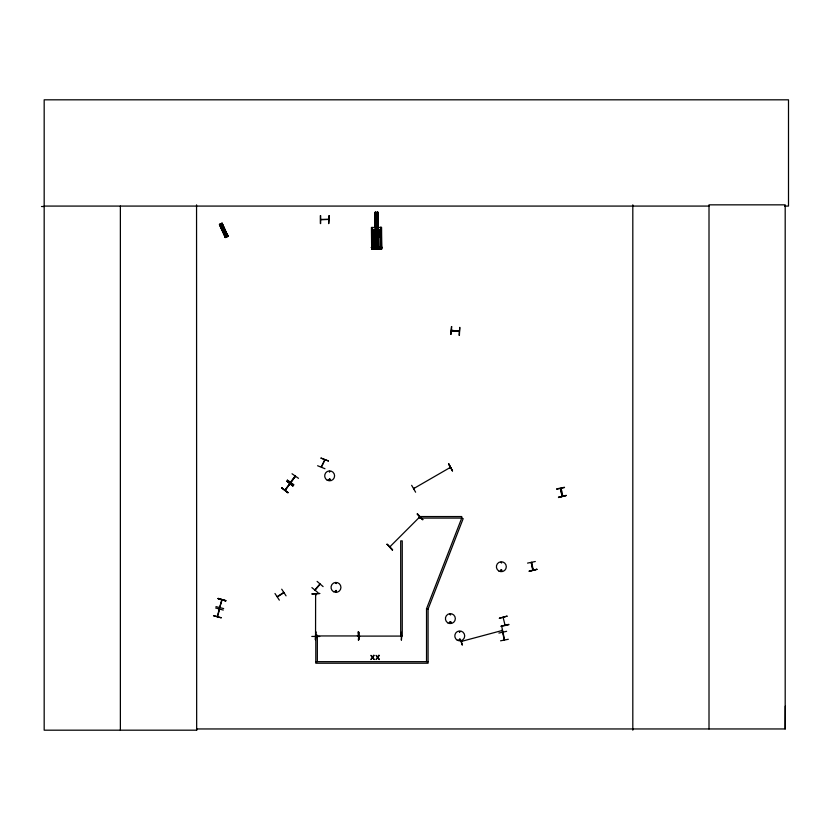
<?xml version="1.0" encoding="UTF-8"?>
<svg xmlns="http://www.w3.org/2000/svg" width="830" height="830" viewBox="0 0 830 830"><rect width="100%" height="100%" fill="white"/><g stroke="black" fill="none" stroke-linecap="round" stroke-linejoin="round"><path stroke-width="1.25" d="M784.62 206.079L788.5 206.079L788.5 99.818L44.177 99.818L44.177 730.182L196.669 730.182L196.565 728.958L785.19 728.958L785.305 706.164M217.242 616.669L219.296 609.002M451.489 330.703L459.312 331.481L451.52 330.641M451.624 330.714L452.267 330.433M458.585 331.377L459.291 331.357M450.659 334.428L451.458 326.532M450.991 334.459L451.748 326.564M458.502 331.388L459.281 331.419M459.104 335.247L459.779 327.342L459.395 335.279M283.746 592.392L277.23 596.583M315.618 594.82L315.618 593.938L315.898 594.82M328.877 479.564C330.88 477.24 330.07 481.846 328.96 479.74M329.105 479.564C330.537 477.769 329.894 481.493 329.188 479.439M335.216 591.095C337.208 588.771 336.399 593.388 335.299 591.282M449.964 614.376L450.69 614.802L450.182 614.148M449.86 622.178C450.96 624.285 450.877 620.363 449.922 622.438M459.208 639.619C460.806 637.865 459.716 641.621 459.332 639.38M460.463 639.619C457.496 641.632 461.107 636.921 459.934 640.303M500.936 562.491L501.662 562.906L501.071 562.325M500.583 570.428C502.575 568.104 501.766 572.71 500.666 570.615M500.895 570.303C502.399 568.934 500.978 572.337 501.113 570.013M413.589 488.631L450.368 467.394M413.651 488.59L414.232 488.165M285.707 489.534L284.866 490.074M289.546 483.662L289.296 484.616M295.127 476.005L294.878 476.96M315.576 594.104L315.96 594.737L315.929 594.104M321.283 466.823L324.758 459.986M314.84 589.974L319.913 583.936M562.097 496.299L560.53 488.517M213.549 615.673L221.205 617.728M219.649 609.096L217.512 616.742M222.098 599.945L219.691 607.519L221.662 600.007M223.26 610.071L215.613 607.965M223.654 608.577L215.966 606.626M374.237 248.689L373.749 247.817M379.196 247.765L379.818 247.797L379.435 248.699M389.996 547.074L390.567 546.617M420.042 517.09L419.275 517.412L419.835 516.851M336.44 591.219C334.542 592.496 336.534 589.176 336.316 591.427M450.036 614.688L450.233 614.636M321.002 458.129L328.41 460.992M321.552 466.968L324.831 459.83M328.421 460.961L321.023 458.077M284.918 490.011L289.784 483.9L285.095 490.24M295.314 476.358L290.676 482.583M502.368 630.447L501.548 630.707M315.815 635.666L315.556 636.361L315.618 594.021M357.408 635.676L358.29 635.946M320.131 584.227L315.203 590.089M389.81 546.877L419.773 516.903L419.555 517.578M450.503 467.674L449.819 468.037M451.489 330.382L452.371 330.475M281.775 487.822L287.927 492.844L281.764 487.833M287.356 480.165L293.768 484.834M292.036 473.754L298.51 478.339M295.034 476.078L290.448 482.417M285.25 490.146L289.836 483.869M295.418 476.223L290.832 482.5M292.855 486.079L286.703 481.047L292.917 485.996M336.295 583.573L335.611 583.054L336.326 583.469M560.53 488.683L562.117 496.236M562.014 495.5C563.56 498.01 561.122 486.577 560.603 489.233M316.645 635.998L315.836 635.988M400.651 636.434L401.284 636.382L400.641 636.029M317.994 592.662L311.893 587.588M323.098 586.592L317.101 581.394M290.925 481.774L290.801 482.469M417.417 513.843L422.761 519.736L417.397 513.874M392.414 550.072L387.081 544.19L392.445 550.051M283.839 592.796L277.428 596.884M532.767 569.255L533.223 570.065M503.125 617.447L505.024 625.063M504.557 639.972L503.022 632.356M379.269 248.678L379.808 248.668M281.712 589.196L286.049 595.836M279.337 600.152L274.989 593.512M411.649 485.322L415.612 492.2M448.812 463.866L452.443 470.932L448.781 463.887M413.89 488.818L414.409 488.465M501.59 630.333L502.295 630.178M220.157 225.76L222.565 224.671M220.552 226.642L222.969 225.553M221.154 227.97L223.561 226.881M221.683 229.142L224.09 228.063M222.284 230.47L224.691 229.381M224.847 236.156L227.264 235.066M224.619 236.716L227.835 235.264M224.66 236.809L227.876 235.357M450.576 623.06C452.537 620.466 447.588 622.635 450.742 622.936M502.285 630.468L461.345 641.434M556.702 488.88L564.462 487.272M556.764 489.202L564.525 487.552M558.466 497.18L566.216 495.531M527.548 563.103L535.319 561.505M531.418 563.321L531.615 562.315L533.223 569.899M529.301 571.351L536.968 569.266L529.291 571.31M529.208 570.936L536.989 569.38M501.05 626.111L508.79 624.347M501.113 626.391L508.873 624.741M498.892 633.062L506.632 631.308M500.542 640.822L508.323 639.276M320.93 219.4L328.701 219.442M376.467 226.351L376.53 225.781M359.608 636.465L358.892 636.382M329.645 471.305L329.427 472.114L329.956 471.43M451.665 330.361L459.281 331.108M375.181 213.798L377.826 213.767M375.191 214.773L377.837 214.742M375.202 216.225L377.847 216.194M375.212 217.512L377.858 217.481M375.233 218.964L377.878 218.944M375.305 225.21L377.951 225.179M374.87 225.625L378.397 225.584M374.87 225.729L378.397 225.687M375.108 226.673L378.169 226.632L378.003 212.304L374.952 212.345L375.181 226.673M380.192 227.451L381.582 227.441L381.717 248.927M381.51 248.927L381.312 227.441L377.007 227.513L377.256 248.99L381.821 248.927M371.767 229.682L375.731 229.64M377.328 229.682L381.302 229.64M371.788 231.145L375.751 231.093M377.349 231.145L381.312 231.093M371.809 233.323L375.772 233.282M377.37 233.323L381.344 233.282M371.83 235.253L375.793 235.212M377.391 235.253L381.354 235.212M371.85 237.442L375.814 237.39M377.411 237.442L381.375 237.39M371.954 246.79L375.917 246.749M377.515 246.79L381.489 246.749M371.3 247.423L376.592 247.371M371.3 247.589L376.592 247.537M376.862 247.423L382.153 247.371M374.257 247.765L373.625 247.765L374.257 247.797M376.862 247.589L382.153 247.537M376.26 248.927L371.674 248.99L371.435 227.513L376.021 227.441L376.156 248.927M373.645 248.979L374.268 248.979M358.259 631.838L358.757 639.774L358.311 631.838M401.357 632.284L401.388 640.21L401.803 635.676M358.207 635.946L315.898 635.946C318.087 636.195 314.715 634.628 315.618 636.32M357.491 635.676L358.207 635.666M319.716 636.496L311.79 636.434M41.5 206.514L44.177 206.514M44.177 206.079L709.007 206.079M320.328 215.613L320.359 223.55M320.868 219.743L328.535 219.359M315.805 661.666L428.073 661.666M316.531 635.583L315.888 635.521M359.608 636.06L358.975 636.112L402.249 636.081L402.249 540.89L400.703 540.89L400.703 636.081M218.155 598.472L225.812 600.526M218.083 598.752L225.739 600.806M213.528 615.725L221.174 617.831M324.966 468.711L317.61 465.744M504.287 640.023L502.627 632.439M287.346 480.176L293.737 484.876M281.712 487.905L288.155 492.532M459.436 632.097L460.121 631.578L459.405 631.983M417.148 514.123L422.833 519.653M386.998 544.273L392.683 549.802M448.522 464.032L452.537 470.88M222.087 223.27L227.856 236.394L221.828 223.395M221.776 223.415L227.669 236.477M221.62 223.488L227.389 236.602M221.465 223.561L227.264 236.664L221.32 223.623M220.157 224.162L226.113 237.193M225.926 237.276L220.002 224.235L225.739 237.37M219.691 224.37L225.646 237.411M219.535 224.442L225.48 237.484M501.673 626.38L503.488 634.11M461.107 640.77L462.352 645.128L460.764 640.864M531.241 562.512L532.87 570.148L531.293 562.533M381.229 227.441L381.468 248.927M380.96 227.451L381.261 246.406M381.178 246.749L381.198 248.927M381.001 246.406L380.814 227.451L380.918 246.406M380.545 227.451L380.731 248.938M380.316 229.983L380.368 235.035M380.493 246.406L380.399 237.567L380.399 246.406M380.223 229.983L380.296 235.035M380.13 248.938L378.916 248.959M378.407 230.024L378.605 246.448L378.324 230.024M377.951 212.304L377.982 226.632M378.086 227.493L378.273 248.979M377.806 212.304L377.961 226.632M377.868 227.503L378.075 246.458M377.598 212.304L377.754 226.632M377.775 227.503L378.024 248.979M377.432 212.304L377.474 226.632M377.629 227.503L377.764 248.99M377.443 226.632L377.152 212.314L377.256 226.642M377.048 226.642L376.239 226.652M375.876 212.335L376.042 226.663M375.7 212.335L375.834 226.663M375.534 212.335L375.637 226.673M375.305 212.345L375.513 226.673M375.523 229.972L375.637 248.927M375.16 212.345L375.347 226.673M375.264 229.972L375.336 235.035M375.44 246.406L375.357 237.556L375.357 246.406M375.181 229.972L375.233 235.035M374.973 227.451L375.17 248.938M374.755 229.983L374.807 235.035M374.932 246.406L374.838 237.567L374.849 246.406M374.672 229.983L374.714 235.035M374.569 248.938L373.355 248.959M372.857 230.024L373.023 246.448L372.763 230.024M372.483 227.493L372.795 248.979M372.338 230.024L372.514 246.458L372.214 227.503M371.964 227.503L372.193 248.99M371.788 227.503L372.016 248.99M371.747 227.503L371.944 248.99M785.19 728.958L785.19 204.844L709.007 204.844L709.007 728.958M632.813 204.844L632.813 730.182M426.527 661.666L426.527 608.784L461.729 518.086L461.729 516.551L419.42 516.551L419.42 518.086L461.729 518.086L463.171 518.646L427.958 609.355L426.516 608.805L428.073 608.784L428.073 663.212L315.805 663.212L315.805 635.23L317.34 635.23L317.34 661.666M320.66 215.613L320.66 223.55M196.554 204.844L196.669 730.182M120.371 206.079L120.371 730.182M372.971 236.104C374.081 239.465 375.554 233.707 372.971 236.104M375.98 218.083C376.706 220.324 377.733 216.474 375.98 218.083M378.532 236.104C379.642 239.465 381.126 233.707 378.532 236.104M222.637 229.059C223.125 231.363 224.536 227.659 222.637 229.059M461.283 641.123L462.123 640.936L461.345 641.154M218.166 598.44L225.708 600.92L218.166 598.44M373.593 655.358L372.577 657.007L370.937 655.358L372.234 657.453L370.896 659.549L372.535 657.868L374.206 659.549L372.888 657.422L374.195 655.358L373.593 655.358M378.739 655.358L377.723 657.007L376.083 655.358L377.38 657.453L376.042 659.549L377.692 657.868L379.352 659.549L378.034 657.422L379.341 655.358L378.739 655.358M222.15 223.249L219.369 224.515L225.283 237.577L228.053 236.311L222.15 223.249M566.195 495.427L558.528 497.502L566.195 495.427M507.047 616.161L499.38 618.236L507.047 616.161M319.716 593.502L311.79 593.958L319.716 593.471M315.794 631.838L315.4 639.774L315.732 631.848M358.861 632.284L358.477 640.221L358.861 632.284M329.137 215.613L328.701 223.55L329.137 215.613M377.588 248.99L377.308 227.503L377.505 248.99M375.98 248.927L375.751 227.441L375.949 248.927M498.872 571.009A4.959 4.959 0 0 0 506.31 566.714A4.959 4.959 0 0 0 498.872 562.429A4.959 4.959 0 0 0 498.872 571.009M327.165 480.145A4.959 4.959 0 0 0 334.604 475.849A4.959 4.959 0 0 0 327.165 471.554A4.959 4.959 0 0 0 327.165 480.145M333.504 591.676A4.959 4.959 0 0 0 340.943 587.391A4.959 4.959 0 0 0 333.504 583.096A4.959 4.959 0 0 0 333.504 591.676M447.899 622.905A4.959 4.959 0 0 0 455.338 618.609A4.959 4.959 0 0 0 447.899 614.314A4.959 4.959 0 0 0 447.899 622.905M457.268 640.2A4.959 4.959 0 0 0 464.707 635.904A4.959 4.959 0 0 0 457.268 631.62A4.959 4.959 0 0 0 457.268 640.2"/></g></svg>
